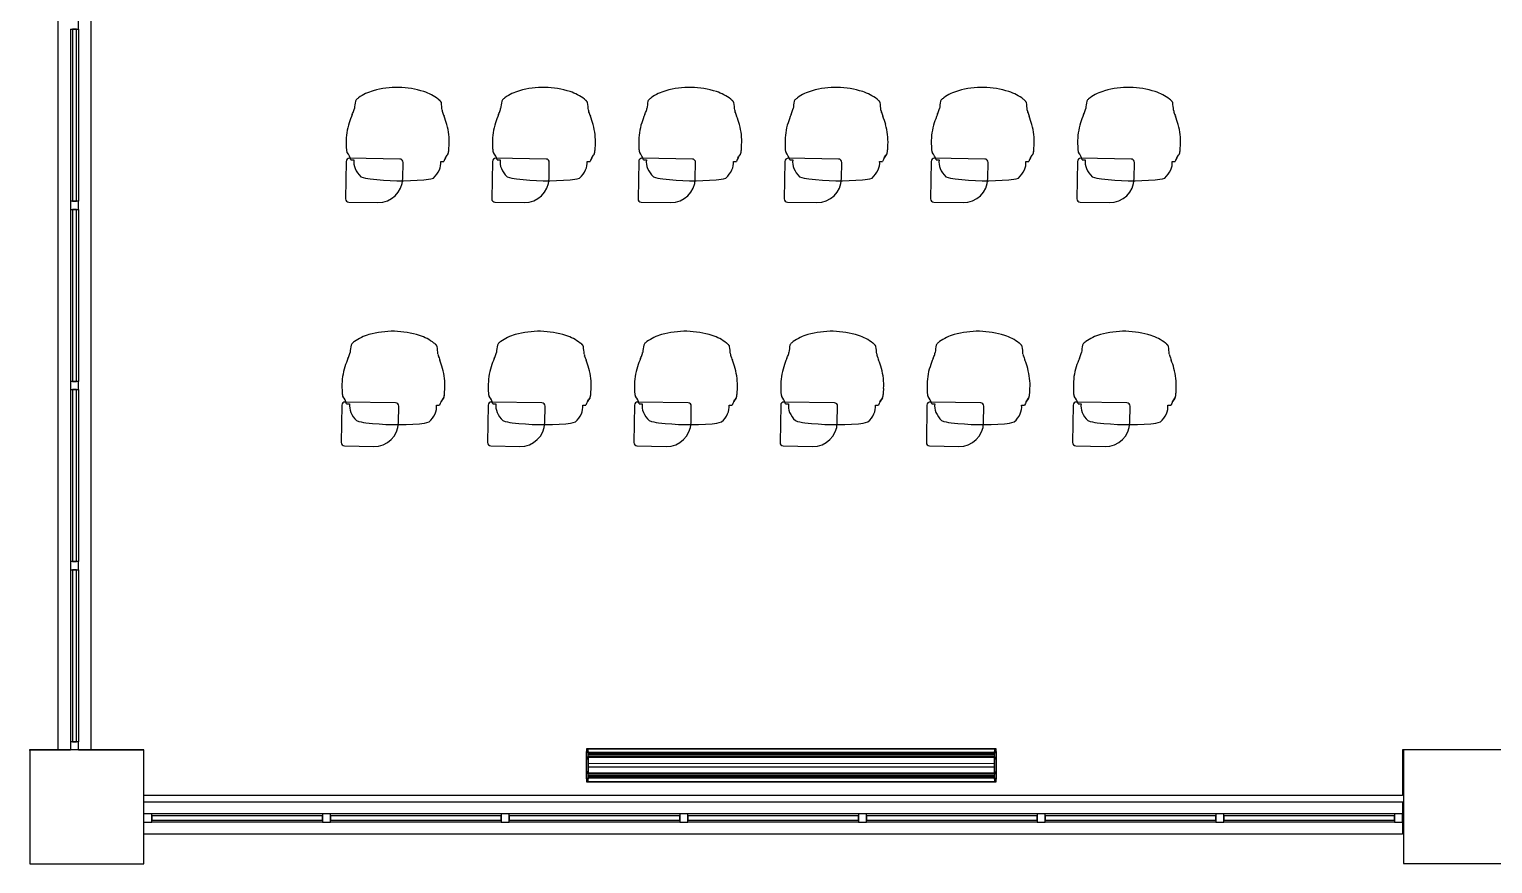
# Model space of a CAD drawing. Header units: inches. Extents: x 318758 to 339823, y 367287 to 384892.
# Drawn here: x 318758 to 327763, y 367292 to 372424 of the extents above; entities that cross this region are included whole.
import ezdxf

# ---------------------------------------------------------------- set-up
doc = ezdxf.new("R2010")
doc.units = ezdxf.units.IN
doc.header["$MEASUREMENT"] = 0
doc.layers.add('freecads.com', color=7, linetype='Continuous')

msp = doc.modelspace()

# ---------------------------------------------------------------- linework, layer by layer
at = {"layer": 'freecads.com'}
for p, q in [((318936.8, 367992.1), (318936.8, 375797.4)), ((319136.8, 375797.4), (319136.8, 367992.1)), ((319011.8, 372423.5), (319011.8, 371365.5)), ((319049.3, 372423.5), (319024.3, 372423.5)), ((319024.3, 372423.5), (319024.3, 371365.5)), ((319049.3, 371365.5), (319049.3, 372423.5)), ((319061.8, 372423.5), (319061.8, 371365.5)), ((320708.4, 371724.8), (320708.9, 371699.2)), ((321340.1, 371688.2), (321341.5, 371713.8)), ((321608.4, 371724.8), (321608.9, 371699.2)), ((322240.1, 371688.2), (322241.5, 371713.8)), ((322508.4, 371724.8), (322508.9, 371699.2)), ((323140.1, 371688.2), (323141.5, 371713.8)), ((323408.4, 371724.8), (323408.9, 371699.2)), ((324040.1, 371688.2), (324041.5, 371713.8)), ((324308.4, 371724.8), (324308.9, 371699.2)), ((324940.1, 371688.2), (324941.5, 371713.8)), ((325208.4, 371724.8), (325208.9, 371699.2)), ((325840.1, 371688.2), (325841.5, 371713.8)), ((320708, 371611.2), (320704, 371381.2)), ((321038.3, 371625.4), (320728.4, 371630.8)), ((320737.4, 371620.6), (320755.8, 371620.2)), ((321056.2, 371505.1), (321058, 371605.1)), ((321290.5, 371610.9), (321308.9, 371610.6)), ((321608, 371611.2), (321604, 371381.2)), ((321938.3, 371625.4), (321628.4, 371630.8)), ((321637.4, 371620.6), (321655.8, 371620.2)), ((321956.2, 371505.1), (321958, 371605.1)), ((322190.5, 371610.9), (322208.9, 371610.6)), ((322508, 371611.2), (322504, 371381.2)), ((322838.3, 371625.4), (322528.4, 371630.8)), ((322537.4, 371620.6), (322555.8, 371620.2)), ((322856.2, 371505.1), (322858, 371605.1)), ((323090.5, 371610.9), (323108.9, 371610.6)), ((323408, 371611.2), (323404, 371381.2)), ((323738.3, 371625.4), (323428.4, 371630.8)), ((323437.4, 371620.6), (323455.8, 371620.2)), ((323756.2, 371505.1), (323758, 371605.1)), ((323990.5, 371610.9), (324008.9, 371610.6)), ((324308, 371611.2), (324304, 371381.2)), ((324638.3, 371625.4), (324328.4, 371630.8)), ((324337.4, 371620.6), (324355.8, 371620.2)), ((324656.2, 371505.1), (324658, 371605.1)), ((324890.5, 371610.9), (324908.9, 371610.6)), ((325208, 371611.2), (325204, 371381.2)), ((325538.3, 371625.4), (325228.4, 371630.8)), ((325237.4, 371620.6), (325255.8, 371620.2)), ((325556.2, 371505.1), (325558, 371605.1)), ((325790.5, 371610.9), (325808.9, 371610.6)), ((319024.3, 371365.5), (319049.3, 371365.5)), ((320723.6, 371360.9), (320903.6, 371357.7)), ((321623.6, 371360.9), (321803.6, 371357.7)), ((322523.6, 371360.9), (322703.6, 371357.7)), ((323423.6, 371360.9), (323603.6, 371357.7)), ((324323.6, 371360.9), (324503.6, 371357.7)), ((325223.6, 371360.9), (325403.6, 371357.7)), ((319011.8, 371315.5), (319011.8, 370257.6)), ((319049.3, 371315.5), (319024.3, 371315.5)), ((319024.3, 371315.5), (319024.3, 370257.6)), ((319049.3, 370257.6), (319049.3, 371315.5)), ((319061.8, 371315.5), (319061.8, 370257.6)), ((319024.3, 370257.6), (319049.3, 370257.6)), ((319011.8, 370207.6), (319011.8, 369149.6)), ((319049.3, 370207.6), (319024.3, 370207.6)), ((319024.3, 370207.6), (319024.3, 369149.6)), ((319049.3, 369149.6), (319049.3, 370207.6)), ((319061.8, 370207.6), (319061.8, 369149.6)), ((320682.3, 370225.1), (320682.7, 370199.5)), ((321313.9, 370188.5), (321315.3, 370214)), ((321582.3, 370225.1), (321582.7, 370199.5)), ((322213.9, 370188.5), (322215.3, 370214)), ((322482.3, 370225.1), (322482.7, 370199.5)), ((323113.9, 370188.5), (323115.3, 370214)), ((323382.3, 370225.1), (323382.7, 370199.5)), ((324013.9, 370188.5), (324015.3, 370214)), ((324282.3, 370225.1), (324282.7, 370199.5)), ((324913.9, 370188.5), (324915.3, 370214)), ((325182.3, 370225.1), (325182.7, 370199.5)), ((325813.9, 370188.5), (325815.3, 370214)), ((320681.8, 370111.4), (320677.8, 369881.5)), ((321012.1, 370125.7), (320702.2, 370131.1)), ((320711.2, 370120.8), (320729.6, 370120.5)), ((321030, 370005.3), (321031.8, 370105.3)), ((321264.3, 370111.2), (321282.7, 370110.9)), ((321581.8, 370111.4), (321577.8, 369881.5)), ((321912.1, 370125.7), (321602.2, 370131.1)), ((321611.2, 370120.8), (321629.6, 370120.5)), ((321930, 370005.3), (321931.8, 370105.3)), ((322164.3, 370111.2), (322182.7, 370110.9)), ((322481.8, 370111.4), (322477.8, 369881.5)), ((322812.1, 370125.7), (322502.2, 370131.1)), ((322511.2, 370120.8), (322529.6, 370120.5)), ((322830, 370005.3), (322831.8, 370105.3)), ((323064.3, 370111.2), (323082.7, 370110.9)), ((323381.8, 370111.4), (323377.8, 369881.5)), ((323712.1, 370125.7), (323402.2, 370131.1)), ((323411.2, 370120.8), (323429.6, 370120.5)), ((323730, 370005.3), (323731.8, 370105.3)), ((323964.3, 370111.2), (323982.7, 370110.9)), ((324281.8, 370111.4), (324277.8, 369881.5)), ((324612.1, 370125.7), (324302.2, 370131.1)), ((324311.2, 370120.8), (324329.6, 370120.5)), ((324630, 370005.3), (324631.8, 370105.3)), ((324864.3, 370111.2), (324882.7, 370110.9)), ((325181.8, 370111.4), (325177.8, 369881.5)), ((325512.1, 370125.7), (325202.2, 370131.1)), ((325211.2, 370120.8), (325229.6, 370120.5)), ((325530, 370005.3), (325531.8, 370105.3)), ((325764.3, 370111.2), (325782.7, 370110.9)), ((320697.5, 369861.1), (320877.4, 369858)), ((321597.5, 369861.1), (321777.4, 369858)), ((322497.5, 369861.1), (322677.4, 369858)), ((323397.5, 369861.1), (323577.4, 369858)), ((324297.5, 369861.1), (324477.4, 369858)), ((325197.5, 369861.1), (325377.4, 369858)), ((319011.8, 369099.6), (319011.8, 368041.6)), ((319024.3, 369149.6), (319049.3, 369149.6)), ((319049.3, 369099.6), (319024.3, 369099.6)), ((319024.3, 369099.6), (319024.3, 368041.6)), ((319049.3, 368041.6), (319049.3, 369099.6)), ((319061.8, 369099.6), (319061.8, 368041.6)), ((319061.8, 368041.6), (319011.8, 368041.6)), ((319011.8, 368041.6), (319011.8, 367991.6)), ((319024.3, 368041.6), (319049.3, 368041.6)), ((319061.8, 367991.6), (319061.8, 368041.6)), ((318758.4, 367992.1), (318936.8, 367992.1)), ((319462.7, 367991.6), (318762.7, 367991.6)), ((318762.7, 367991.6), (318762.7, 367291.6)), ((318936.8, 367992.1), (319011.8, 367992.1)), ((319061.8, 367992.1), (319136.8, 367992.1)), ((319136.8, 367992.1), (319458.4, 367992.1)), ((319462.7, 367291.6), (319462.7, 367991.6)), ((324706.8, 367998.2), (322186.8, 367999)), ((322186.8, 367999), (322186.8, 367977)), ((322196.8, 367981.6), (322186.8, 367981.7)), ((322186.8, 367981.7), (322186.8, 367980.1)), ((322186.8, 367977), (322186.8, 367981.7)), ((322186.8, 367950.4), (322186.8, 367977)), ((322186.8, 367977), (322196.8, 367977)), ((322186.8, 367947), (322186.8, 367950.4)), ((322186.8, 367950.4), (322186.8, 367937.1)), ((322186.8, 367943.9), (322186.8, 367947)), ((322186.8, 367947), (322196.8, 367947)), ((322186.8, 367942.3), (322186.8, 367943.9)), ((322186.8, 367939.5), (322186.8, 367942.3)), ((322186.8, 367942.3), (322196.8, 367942.3)), ((322186.8, 367939.2), (322186.8, 367939.5)), ((322196.8, 367939.2), (322186.8, 367939.2)), ((322186.8, 367937.1), (322186.8, 367939.2)), ((322186.8, 367939.2), (322196.8, 367939.2)), ((322186.8, 367857.8), (322186.8, 367937.1)), ((322186.8, 367937.1), (322196.8, 367937.1)), ((322196.7, 367796.1), (322196.8, 367999)), ((322196.8, 367999), (324696.8, 367998.2)), ((322196.8, 367981.6), (322196.8, 367977)), ((322196.8, 367980.1), (322196.8, 367981.6)), ((322196.8, 367977), (322196.8, 367972)), ((324696.8, 367975.9), (322196.8, 367976.7)), ((322196.8, 367970.2), (322196.8, 367972)), ((324696.8, 367971.3), (322196.8, 367972)), ((322196.8, 367968.3), (322196.8, 367970.2)), ((324696.8, 367969.4), (322196.8, 367970.2)), ((322196.8, 367962.4), (322196.8, 367968.3)), ((324696.8, 367967.6), (322196.8, 367968.3)), ((322196.8, 367953.1), (322196.8, 367962.4)), ((324696.8, 367961.7), (322196.8, 367962.4)), ((322196.8, 367947.3), (322196.8, 367953.1)), ((324696.8, 367952.4), (322196.8, 367953.1)), ((322196.8, 367945.4), (322196.8, 367947.3)), ((324696.8, 367946.5), (322196.8, 367947.3)), ((322196.8, 367945.4), (322196.8, 367943.9)), ((322196.8, 367937.1), (322196.8, 367945.4)), ((324696.8, 367944.6), (322196.8, 367945.4)), ((322196.8, 367943.9), (322196.8, 367942.3)), ((322196.8, 367942.3), (322196.8, 367939.5)), ((322196.8, 367939.5), (322196.8, 367939.2)), ((322196.8, 367939.2), (322196.8, 367937.1)), ((322196.8, 367937.1), (322196.8, 367857.8)), ((324696.8, 367998.2), (324696.7, 367795.3)), ((324706.8, 367980.9), (324696.8, 367980.9)), ((324696.8, 367980.9), (324696.8, 367979.3)), ((324696.8, 367976.2), (324696.8, 367980.9)), ((324696.8, 367971.3), (324696.8, 367976.2)), ((324696.8, 367976.2), (324706.8, 367976.2)), ((324696.8, 367971.3), (324696.8, 367969.4)), ((324696.8, 367969.4), (324696.8, 367967.6)), ((324696.8, 367967.6), (324696.8, 367961.7)), ((324696.8, 367961.7), (324696.8, 367952.4)), ((324696.8, 367952.4), (324696.8, 367946.5)), ((324696.8, 367946.5), (324696.8, 367944.6)), ((324696.8, 367946.2), (324706.8, 367946.2)), ((324696.8, 367944.6), (324696.8, 367936.3)), ((324696.8, 367943.1), (324696.8, 367944.6)), ((324696.8, 367941.5), (324696.8, 367943.1)), ((324696.8, 367938.7), (324696.8, 367941.5)), ((324696.8, 367941.5), (324706.8, 367941.5)), ((324696.8, 367938.4), (324696.8, 367938.7)), ((324706.8, 367938.4), (324696.8, 367938.4)), ((324696.8, 367936.3), (324696.8, 367938.4)), ((324696.8, 367938.4), (324706.8, 367938.4)), ((324696.8, 367857), (324696.8, 367936.3)), ((324696.8, 367936.3), (324706.8, 367936.3)), ((324706.8, 367976.2), (324706.8, 367998.2)), ((324706.8, 367980.9), (324706.8, 367976.2)), ((324706.8, 367979.3), (324706.8, 367980.9)), ((324706.8, 367976.2), (324706.8, 367949.6)), ((324706.8, 367949.6), (324706.8, 367946.2)), ((324706.8, 367936.3), (324706.8, 367949.6)), ((324706.8, 367946.2), (324706.8, 367943.1)), ((324706.8, 367943.1), (324706.8, 367941.5)), ((324706.8, 367941.5), (324706.8, 367938.7)), ((324706.8, 367938.7), (324706.8, 367938.4)), ((324706.8, 367938.4), (324706.8, 367936.3)), ((324706.8, 367936.3), (324706.8, 367857)), ((327212.6, 367992.1), (327208.4, 367992.1)), ((327208.4, 367992.1), (327208.4, 367712.1)), ((327912.6, 367992.1), (327212.6, 367992.1)), ((327212.6, 367992.1), (327212.6, 367292.1)), ((322186.8, 367855.6), (322186.8, 367857.8)), ((322186.8, 367857.8), (322196.8, 367857.8)), ((322186.8, 367857.8), (322186.8, 367844.5)), ((322186.8, 367855.6), (322196.8, 367855.6)), ((322186.8, 367852.5), (322186.8, 367855.6)), ((322186.8, 367855.6), (322196.8, 367855.6)), ((322186.8, 367851), (322186.8, 367852.5)), ((322186.8, 367852.5), (322196.8, 367852.5)), ((322186.8, 367847.9), (322186.8, 367851)), ((322186.8, 367844.5), (322186.8, 367847.9)), ((322186.8, 367847.9), (322196.8, 367847.9)), ((322186.8, 367818.1), (322186.8, 367844.5)), ((322196.8, 367907.5), (322196.8, 367887.5)), ((324696.8, 367906.7), (322196.8, 367907.5)), ((322196.8, 367887.5), (324696.8, 367886.7)), ((322196.8, 367857.8), (322196.8, 367855.6)), ((322196.8, 367849.5), (322196.8, 367857.8)), ((322196.8, 367855.6), (322196.8, 367852.5)), ((322196.8, 367852.5), (322196.8, 367851)), ((322196.8, 367851), (322196.8, 367849.4)), ((322196.8, 367847.6), (322196.8, 367849.5)), ((324696.8, 367848.7), (322196.8, 367849.5)), ((322196.8, 367841.7), (322196.8, 367847.6)), ((324696.8, 367846.8), (322196.8, 367847.6)), ((322196.8, 367832.4), (322196.8, 367841.7)), ((324696.8, 367840.9), (322196.8, 367841.7)), ((322196.8, 367826.5), (322196.8, 367832.4)), ((324696.8, 367831.6), (322196.8, 367832.4)), ((322196.8, 367824.6), (322196.8, 367826.5)), ((324696.8, 367825.7), (322196.8, 367826.5)), ((322196.8, 367822.8), (322196.8, 367824.6)), ((324696.8, 367823.8), (322196.8, 367824.6)), ((322196.8, 367822.8), (322196.8, 367818.1)), ((324696.8, 367822), (322196.8, 367822.8)), ((324696.8, 367886.7), (324696.8, 367906.7)), ((324696.8, 367857), (324696.8, 367848.7)), ((324696.8, 367854.8), (324696.8, 367857)), ((324696.8, 367857), (324706.8, 367857)), ((324696.8, 367854.8), (324706.8, 367854.8)), ((324696.8, 367851.7), (324696.8, 367854.8)), ((324696.8, 367854.8), (324706.8, 367854.8)), ((324696.8, 367850.2), (324696.8, 367851.7)), ((324696.8, 367851.7), (324706.8, 367851.7)), ((324696.8, 367848.6), (324696.8, 367850.2)), ((324696.8, 367848.7), (324696.8, 367846.8)), ((324696.8, 367847.1), (324706.8, 367847.1)), ((324696.8, 367846.8), (324696.8, 367840.9)), ((324696.8, 367840.9), (324696.8, 367831.6)), ((324696.8, 367831.6), (324696.8, 367825.7)), ((324696.8, 367825.7), (324696.8, 367823.8)), ((324696.8, 367823.8), (324696.8, 367822)), ((324696.8, 367817.3), (324696.8, 367822)), ((324706.8, 367857), (324706.8, 367854.8)), ((324706.8, 367843.7), (324706.8, 367857)), ((324706.8, 367854.8), (324706.8, 367851.7)), ((324706.8, 367851.7), (324706.8, 367850.2)), ((324706.8, 367850.2), (324706.8, 367847.1)), ((324706.8, 367847.1), (324706.8, 367843.7)), ((324706.8, 367843.7), (324706.8, 367817.3)), ((322186.8, 367818.1), (322186.7, 367795.8)), ((322186.7, 367795.8), (324706.7, 367795)), ((322186.8, 367813.2), (322186.8, 367818.1)), ((322186.8, 367818.1), (322196.8, 367818.1)), ((322186.8, 367814.7), (322186.8, 367813.2)), ((322186.8, 367813.2), (322196.8, 367813.2)), ((324696.7, 367795.3), (322196.7, 367796.1)), ((322196.8, 367818.1), (322196.8, 367813.2)), ((324696.8, 367817.3), (322196.8, 367818.1)), ((322196.8, 367813.2), (322196.8, 367814.7)), ((324696.8, 367812.4), (324696.8, 367817.3)), ((324696.8, 367817.3), (324706.8, 367817.3)), ((324696.8, 367813.9), (324696.8, 367812.4)), ((324696.8, 367812.4), (324706.8, 367812.4)), ((324706.7, 367795), (324706.8, 367817.3)), ((324706.8, 367817.3), (324706.8, 367812.4)), ((324706.8, 367812.4), (324706.8, 367813.9)), ((327208.4, 367712.1), (319462.7, 367712.1)), ((319462.7, 367673), (327208.4, 367673)), ((327208.4, 367673), (327212.6, 367673)), ((327208.4, 367673), (327208.4, 367598)), ((319512.7, 367598), (319462.7, 367598)), ((319512.7, 367548), (319512.7, 367598)), ((320562.1, 367598), (319512.7, 367598)), ((320562.1, 367585.5), (319512.7, 367585.5)), ((319512.7, 367585.5), (319512.7, 367560.5)), ((319512.7, 367560.5), (320562.1, 367560.5)), ((320562.1, 367560.5), (320562.1, 367585.5)), ((321661.5, 367598), (320612.1, 367598)), ((321661.5, 367585.5), (320612.1, 367585.5)), ((320612.1, 367585.5), (320612.1, 367560.5)), ((320612.1, 367560.5), (321661.5, 367560.5)), ((321661.5, 367560.5), (321661.5, 367585.5)), ((322760.9, 367598), (321711.5, 367598)), ((322760.9, 367585.5), (321711.5, 367585.5)), ((321711.5, 367585.5), (321711.5, 367560.5)), ((321711.5, 367560.5), (322760.9, 367560.5)), ((322760.9, 367560.5), (322760.9, 367585.5)), ((323860.3, 367585.5), (322810.9, 367585.5)), ((322810.9, 367585.5), (322810.9, 367560.5)), ((322810.9, 367560.5), (323860.3, 367560.5)), ((323860.3, 367598), (322813.1, 367598)), ((323860.3, 367560.5), (323860.3, 367585.5)), ((324959.7, 367598), (323910.3, 367598)), ((324959.7, 367585.5), (323910.3, 367585.5)), ((323910.3, 367585.5), (323910.3, 367560.5)), ((323910.3, 367560.5), (324959.7, 367560.5)), ((324959.7, 367560.5), (324959.7, 367585.5)), ((326059, 367598), (325009.7, 367598)), ((326059, 367585.5), (325009.7, 367585.5)), ((325009.7, 367585.5), (325009.7, 367560.5)), ((325009.7, 367560.5), (326059, 367560.5)), ((326059, 367560.5), (326059, 367585.5)), ((327158.4, 367598), (326109, 367598)), ((327158.4, 367585.5), (326109, 367585.5)), ((326109, 367585.5), (326109, 367560.5)), ((326109, 367560.5), (327158.4, 367560.5)), ((327158.4, 367560.5), (327158.4, 367585.5)), ((319462.7, 367548), (319512.7, 367548)), ((327208.4, 367473), (319462.7, 367473)), ((320562.1, 367548), (319512.7, 367548)), ((321661.5, 367548), (320612.1, 367548)), ((322760.9, 367548), (321711.5, 367548)), ((323860.3, 367548), (322813.1, 367548)), ((324959.7, 367548), (323910.3, 367548)), ((326059, 367548), (325009.7, 367548)), ((327158.4, 367548), (326109, 367548)), ((327208.4, 367548), (327208.4, 367473)), ((318762.7, 367291.6), (319462.7, 367291.6)), ((327212.6, 367292.1), (327912.6, 367292.1))]:
    msp.add_line(p, q, dxfattribs=at)
at = {"layer": 'freecads.com', "extrusion": (0, 0, -1)}
for p, q in [((319011.8, 372423.5), (319061.8, 372423.5)), ((319061.8, 372423.5), (319061.8, 372473.5)), ((319061.8, 371365.5), (319011.8, 371365.5)), ((319011.8, 371365.5), (319011.8, 371315.5)), ((319061.8, 371315.5), (319061.8, 371365.5)), ((319011.8, 371315.5), (319061.8, 371315.5)), ((319061.8, 370257.6), (319011.8, 370257.6)), ((319011.8, 370257.6), (319011.8, 370207.6)), ((319061.8, 370207.6), (319061.8, 370257.6)), ((319011.8, 370207.6), (319061.8, 370207.6)), ((319061.8, 369149.6), (319011.8, 369149.6)), ((319011.8, 369149.6), (319011.8, 369099.6)), ((319011.8, 369099.6), (319061.8, 369099.6)), ((319061.8, 369099.6), (319061.8, 369149.6)), ((320612.1, 367598), (320562.1, 367598)), ((320562.1, 367598), (320562.1, 367548)), ((320612.1, 367548), (320612.1, 367598)), ((321711.5, 367598), (321661.5, 367598)), ((321661.5, 367598), (321661.5, 367548)), ((321711.5, 367548), (321711.5, 367598)), ((322810.9, 367598), (322760.9, 367598)), ((322760.9, 367598), (322760.9, 367548)), ((322810.9, 367548), (322810.9, 367598)), ((323910.3, 367598), (323860.3, 367598)), ((323860.3, 367598), (323860.3, 367548)), ((323910.3, 367548), (323910.3, 367598)), ((325009.7, 367598), (324959.7, 367598)), ((324959.7, 367598), (324959.7, 367548)), ((325009.7, 367548), (325009.7, 367598)), ((326109, 367598), (326059, 367598)), ((326059, 367598), (326059, 367548)), ((326109, 367548), (326109, 367598)), ((327208.4, 367598), (327158.4, 367598)), ((327158.4, 367598), (327158.4, 367548)), ((327208.4, 367548), (327208.4, 367598)), ((320562.1, 367548), (320612.1, 367548)), ((321661.5, 367548), (321711.5, 367548)), ((322760.9, 367548), (322810.9, 367548)), ((323860.3, 367548), (323910.3, 367548)), ((324959.7, 367548), (325009.7, 367548)), ((326059, 367548), (326109, 367548)), ((327158.4, 367548), (327208.4, 367548))]:
    msp.add_line(p, q, dxfattribs=at)
at = {"layer": 'freecads.com'}
for centre, radius, start, end in [((321021.5, 371524.7), 541, 72.26186, 105.73814), ((321921.5, 371524.7), 541, 72.26186, 105.73814), ((322821.5, 371524.7), 541, 72.26186, 105.73814), ((323721.5, 371524.7), 541, 72.26186, 105.73814), ((324621.5, 371524.7), 541, 72.26186, 105.73814), ((325521.5, 371524.7), 541, 72.26186, 105.73814), ((321243.6, 371891.8), 486.9, 169.37934, 174.83161), ((320798.3, 371965.8), 36.8, 127.44177, 154.71082), ((320887.8, 371861.1), 174.5, 126.0906, 129.87359), ((320950.9, 371772.8), 283, 105.59072, 125.88223), ((321100.8, 371770.2), 283, 52.11777, 72.40927), ((321167, 371856.3), 174.5, 48.12641, 51.9094), ((321260, 371957.7), 36.8, 23.28918, 50.55822), ((320812.4, 371899.3), 486.9, 3.16835, 8.62066), ((322143.6, 371891.8), 486.9, 169.37934, 174.83161), ((321698.3, 371965.8), 36.8, 127.44177, 154.71082), ((321787.8, 371861.1), 174.5, 126.0906, 129.87359), ((321850.9, 371772.8), 283, 105.59072, 125.88223), ((322000.8, 371770.2), 283, 52.11777, 72.40927), ((322067, 371856.3), 174.5, 48.12641, 51.9094), ((322160, 371957.7), 36.8, 23.28918, 50.55822), ((321712.4, 371899.3), 486.9, 3.16835, 8.62066), ((323043.6, 371891.8), 486.9, 169.37934, 174.83161), ((322598.3, 371965.8), 36.8, 127.44177, 154.71082), ((322687.8, 371861.1), 174.5, 126.0906, 129.87359), ((322750.9, 371772.8), 283, 105.59072, 125.88223), ((322900.8, 371770.2), 283, 52.11777, 72.40927), ((322967, 371856.3), 174.5, 48.12641, 51.9094), ((323060, 371957.7), 36.8, 23.28918, 50.55822), ((322612.4, 371899.3), 486.9, 3.16835, 8.62066), ((323943.6, 371891.8), 486.9, 169.37934, 174.83161), ((323498.3, 371965.8), 36.8, 127.44177, 154.71082), ((323587.8, 371861.1), 174.5, 126.0906, 129.87359), ((323650.9, 371772.8), 283, 105.59072, 125.88223), ((323800.8, 371770.2), 283, 52.11777, 72.40927), ((323867, 371856.3), 174.5, 48.12641, 51.9094), ((323960, 371957.7), 36.8, 23.28918, 50.55822), ((323512.4, 371899.3), 486.9, 3.16835, 8.62066), ((324843.6, 371891.8), 486.9, 169.37934, 174.83161), ((324398.3, 371965.8), 36.8, 127.44177, 154.71082), ((324487.8, 371861.1), 174.5, 126.0906, 129.87359), ((324550.9, 371772.8), 283, 105.59072, 125.88223), ((324700.8, 371770.2), 283, 52.11777, 72.40927), ((324767, 371856.3), 174.5, 48.12641, 51.9094), ((324860, 371957.7), 36.8, 23.28918, 50.55822), ((324412.4, 371899.3), 486.9, 3.16835, 8.62066), ((325743.6, 371891.8), 486.9, 169.37934, 174.83161), ((325298.3, 371965.8), 36.8, 127.44177, 154.71082), ((325387.8, 371861.1), 174.5, 126.0906, 129.87359), ((325450.9, 371772.8), 283, 105.59072, 125.88223), ((325600.8, 371770.2), 283, 52.11777, 72.40927), ((325667, 371856.3), 174.5, 48.12641, 51.9094), ((325760, 371957.7), 36.8, 23.28918, 50.55822), ((325312.4, 371899.3), 486.9, 3.16835, 8.62066), ((321284.8, 371668), 586.5, 156.85548, 162.10618), ((320413.2, 372040.7), 361.4, 336.82802, 339.06362), ((320645.3, 371959.5), 115.8, 335.59117, 348.12902), ((321412.7, 371946.1), 115.8, 189.86873, 202.40959), ((321647.5, 372019.2), 361.4, 198.93632, 201.17198), ((320763.5, 371677.1), 586.5, 15.89423, 21.14505), ((322184.8, 371668), 586.5, 156.85548, 162.10618), ((321313.2, 372040.7), 361.4, 336.82802, 339.06362), ((321545.3, 371959.5), 115.8, 335.59117, 348.12902), ((322312.7, 371946.1), 115.8, 189.86873, 202.40959), ((322547.5, 372019.2), 361.4, 198.93632, 201.17198), ((321663.5, 371677.1), 586.5, 15.89423, 21.14505), ((323084.8, 371668), 586.5, 156.85548, 162.10618), ((322213.2, 372040.7), 361.4, 336.82802, 339.06362), ((322445.3, 371959.5), 115.8, 335.59117, 348.12902), ((323212.7, 371946.1), 115.8, 189.86873, 202.40959), ((323447.5, 372019.2), 361.4, 198.93632, 201.17198), ((322563.5, 371677.1), 586.5, 15.89423, 21.14505), ((323984.8, 371668), 586.5, 156.85548, 162.10618), ((323113.2, 372040.7), 361.4, 336.82802, 339.06362), ((323345.3, 371959.5), 115.8, 335.59117, 348.12902), ((324112.7, 371946.1), 115.8, 189.86873, 202.40959), ((324347.5, 372019.2), 361.4, 198.93632, 201.17198), ((323463.5, 371677.1), 586.5, 15.89423, 21.14505), ((324884.8, 371668), 586.5, 156.85548, 162.10618), ((324013.2, 372040.7), 361.4, 336.82802, 339.06362), ((324245.3, 371959.5), 115.8, 335.59117, 348.12902), ((325012.7, 371946.1), 115.8, 189.86873, 202.40959), ((325247.5, 372019.2), 361.4, 198.93632, 201.17198), ((324363.5, 371677.1), 586.5, 15.89423, 21.14505), ((325784.8, 371668), 586.5, 156.85548, 162.10618), ((324913.2, 372040.7), 361.4, 336.82802, 339.06362), ((325145.3, 371959.5), 115.8, 335.59117, 348.12902), ((325912.7, 371946.1), 115.8, 189.86873, 202.40959), ((326147.5, 372019.2), 361.4, 198.93632, 201.17198), ((325263.5, 371677.1), 586.5, 15.89423, 21.14505), ((321086.1, 371732.1), 377.7, 162.10251, 181.10841), ((320964.3, 371734.2), 377.7, 356.89159, 15.89749), ((321986.1, 371732.1), 377.7, 162.10251, 181.10841), ((321864.3, 371734.2), 377.7, 356.89159, 15.89749), ((322886.1, 371732.1), 377.7, 162.10251, 181.10841), ((322764.3, 371734.2), 377.7, 356.89159, 15.89749), ((323786.1, 371732.1), 377.7, 162.10251, 181.10841), ((323664.3, 371734.2), 377.7, 356.89159, 15.89749), ((324686.1, 371732.1), 377.7, 162.10251, 181.10841), ((324564.3, 371734.2), 377.7, 356.89159, 15.89749), ((325586.1, 371732.1), 377.7, 162.10251, 181.10841), ((325464.3, 371734.2), 377.7, 356.89159, 15.89749), ((320728, 371610.8), 20, 89, 179), ((320605.7, 371580.9), 137.6, 16.76954, 37.72809), ((320859.4, 371607.3), 104.4, 172.90324, 202.59253), ((321038, 371605.4), 20, 359, 89), ((321186.5, 371601.6), 104.4, 335.40747, 5.09675), ((321439.2, 371566.3), 137.6, 140.2719, 161.23045), ((321628, 371610.8), 20, 89, 179), ((321505.7, 371580.9), 137.6, 16.76954, 37.72809), ((321759.4, 371607.3), 104.4, 172.90324, 202.59253), ((321938, 371605.4), 20, 359, 89), ((322086.5, 371601.6), 104.4, 335.40747, 5.09675), ((322339.2, 371566.3), 137.6, 140.2719, 161.23045), ((322528, 371610.8), 20, 89, 179), ((322405.7, 371580.9), 137.6, 16.76954, 37.72809), ((322659.4, 371607.3), 104.4, 172.90324, 202.59253), ((322838, 371605.4), 20, 359, 89), ((322986.5, 371601.6), 104.4, 335.40747, 5.09675), ((323239.2, 371566.3), 137.6, 140.2719, 161.23045), ((323428, 371610.8), 20, 89, 179), ((323305.7, 371580.9), 137.6, 16.76954, 37.72809), ((323559.4, 371607.3), 104.4, 172.90324, 202.59253), ((323738, 371605.4), 20, 359, 89), ((323886.5, 371601.6), 104.4, 335.40747, 5.09675), ((324139.2, 371566.3), 137.6, 140.2719, 161.23045), ((324328, 371610.8), 20, 89, 179), ((324205.7, 371580.9), 137.6, 16.76954, 37.72809), ((324459.4, 371607.3), 104.4, 172.90324, 202.59253), ((324638, 371605.4), 20, 359, 89), ((324786.5, 371601.6), 104.4, 335.40747, 5.09675), ((325039.2, 371566.3), 137.6, 140.2719, 161.23045), ((325228, 371610.8), 20, 89, 179), ((325105.7, 371580.9), 137.6, 16.76954, 37.72809), ((325359.4, 371607.3), 104.4, 172.90324, 202.59253), ((325538, 371605.4), 20, 359, 89), ((325686.5, 371601.6), 104.4, 335.40747, 5.09675), ((325939.2, 371566.3), 137.6, 140.2719, 161.23045), ((320898.2, 371623.5), 146.4, 202.59253, 226.90339), ((320882.9, 371746.9), 245.4, 249.80565, 263.65499), ((321148.3, 371619.1), 146.4, 311.0966, 335.40747), ((321798.2, 371623.5), 146.4, 202.59253, 226.90339), ((321782.9, 371746.9), 245.4, 249.80565, 263.65499), ((322048.3, 371619.1), 146.4, 311.0966, 335.40747), ((322698.2, 371623.5), 146.4, 202.59253, 226.90339), ((322682.9, 371746.9), 245.4, 249.80565, 263.65499), ((322948.3, 371619.1), 146.4, 311.0966, 335.40747), ((323598.2, 371623.5), 146.4, 202.59253, 226.90339), ((323582.9, 371746.9), 245.4, 249.80565, 263.65499), ((323848.3, 371619.1), 146.4, 311.0966, 335.40747), ((324498.2, 371623.5), 146.4, 202.59253, 226.90339), ((324482.9, 371746.9), 245.4, 249.80565, 263.65499), ((324748.3, 371619.1), 146.4, 311.0966, 335.40747), ((325398.2, 371623.5), 146.4, 202.59253, 226.90339), ((325382.9, 371746.9), 245.4, 249.80565, 263.65499), ((325648.3, 371619.1), 146.4, 311.0966, 335.40747), ((321051.5, 373263.4), 1771.3, 263.65499, 274.34501), ((320906.2, 371507.7), 150, 269, 359), ((321166.4, 371751), 254.5, 274.34501, 287.87477), ((321951.5, 373263.4), 1771.3, 263.65499, 274.34501), ((321806.2, 371507.7), 150, 269, 359), ((322066.4, 371751), 254.5, 274.34501, 287.87477), ((322851.5, 373263.4), 1771.3, 263.65499, 274.34501), ((322706.2, 371507.7), 150, 269, 359), ((322966.4, 371751), 254.5, 274.34501, 287.87477), ((323751.5, 373263.4), 1771.3, 263.65499, 274.34501), ((323606.2, 371507.7), 150, 269, 359), ((323866.4, 371751), 254.5, 274.34501, 287.87477), ((324651.5, 373263.4), 1771.3, 263.65499, 274.34501), ((324506.2, 371507.7), 150, 269, 359), ((324766.4, 371751), 254.5, 274.34501, 287.87477), ((325551.5, 373263.4), 1771.3, 263.65499, 274.34501), ((325406.2, 371507.7), 150, 269, 359), ((325666.4, 371751), 254.5, 274.34501, 287.87477), ((320724, 371380.9), 20, 179, 269), ((321624, 371380.9), 20, 179, 269), ((322524, 371380.9), 20, 179, 269), ((323424, 371380.9), 20, 179, 269), ((324324, 371380.9), 20, 179, 269), ((325224, 371380.9), 20, 179, 269), ((320924.7, 370273.1), 283, 105.59072, 125.88223), ((320995.4, 370025), 541, 72.26186, 105.73814), ((321074.7, 370270.4), 283, 52.11777, 72.40927), ((321824.7, 370273.1), 283, 105.59072, 125.88223), ((321895.4, 370025), 541, 72.26186, 105.73814), ((321974.7, 370270.4), 283, 52.11777, 72.40927), ((322724.7, 370273.1), 283, 105.59072, 125.88223), ((322795.4, 370025), 541, 72.26186, 105.73814), ((322874.7, 370270.4), 283, 52.11777, 72.40927), ((323624.7, 370273.1), 283, 105.59072, 125.88223), ((323695.4, 370025), 541, 72.26186, 105.73814), ((323774.7, 370270.4), 283, 52.11777, 72.40927), ((324524.7, 370273.1), 283, 105.59072, 125.88223), ((324595.4, 370025), 541, 72.26186, 105.73814), ((324674.7, 370270.4), 283, 52.11777, 72.40927), ((325424.7, 370273.1), 283, 105.59072, 125.88223), ((325495.4, 370025), 541, 72.26186, 105.73814), ((325574.7, 370270.4), 283, 52.11777, 72.40927), ((320619.1, 370459.7), 115.8, 335.59117, 348.12902), ((321217.4, 370392), 486.9, 169.37934, 174.83161), ((320772.1, 370466), 36.8, 127.44177, 154.71082), ((320861.6, 370361.4), 174.5, 126.0906, 129.87359), ((321140.8, 370356.5), 174.5, 48.12641, 51.9094), ((321233.9, 370458), 36.8, 23.28918, 50.55822), ((320786.3, 370399.6), 486.9, 3.16835, 8.62066), ((321519.1, 370459.7), 115.8, 335.59117, 348.12902), ((322117.4, 370392), 486.9, 169.37934, 174.83161), ((321672.1, 370466), 36.8, 127.44177, 154.71082), ((321761.6, 370361.4), 174.5, 126.0906, 129.87359), ((322040.8, 370356.5), 174.5, 48.12641, 51.9094), ((322133.9, 370458), 36.8, 23.28918, 50.55822), ((321686.3, 370399.6), 486.9, 3.16835, 8.62066), ((322419.1, 370459.7), 115.8, 335.59117, 348.12902), ((323017.4, 370392), 486.9, 169.37934, 174.83161), ((322572.1, 370466), 36.8, 127.44177, 154.71082), ((322661.6, 370361.4), 174.5, 126.0906, 129.87359), ((322940.8, 370356.5), 174.5, 48.12641, 51.9094), ((323033.9, 370458), 36.8, 23.28918, 50.55822), ((322586.3, 370399.6), 486.9, 3.16835, 8.62066), ((323319.1, 370459.7), 115.8, 335.59117, 348.12902), ((323917.4, 370392), 486.9, 169.37934, 174.83161), ((323472.1, 370466), 36.8, 127.44177, 154.71082), ((323561.6, 370361.4), 174.5, 126.0906, 129.87359), ((323840.8, 370356.5), 174.5, 48.12641, 51.9094), ((323933.9, 370458), 36.8, 23.28918, 50.55822), ((323486.3, 370399.6), 486.9, 3.16835, 8.62066), ((324219.1, 370459.7), 115.8, 335.59117, 348.12902), ((324817.4, 370392), 486.9, 169.37934, 174.83161), ((324372.1, 370466), 36.8, 127.44177, 154.71082), ((324461.6, 370361.4), 174.5, 126.0906, 129.87359), ((324740.8, 370356.5), 174.5, 48.12641, 51.9094), ((324833.9, 370458), 36.8, 23.28918, 50.55822), ((324386.3, 370399.6), 486.9, 3.16835, 8.62066), ((325119.1, 370459.7), 115.8, 335.59117, 348.12902), ((325717.4, 370392), 486.9, 169.37934, 174.83161), ((325272.1, 370466), 36.8, 127.44177, 154.71082), ((325361.6, 370361.4), 174.5, 126.0906, 129.87359), ((325640.8, 370356.5), 174.5, 48.12641, 51.9094), ((325733.9, 370458), 36.8, 23.28918, 50.55822), ((325286.3, 370399.6), 486.9, 3.16835, 8.62066), ((321059.9, 370232.4), 377.7, 162.10251, 181.10841), ((321258.6, 370168.3), 586.5, 156.85548, 162.10618), ((320387, 370541), 361.4, 336.82802, 339.06362), ((321386.6, 370446.3), 115.8, 189.86873, 202.40959), ((321621.4, 370519.5), 361.4, 198.93632, 201.17198), ((320737.3, 370177.4), 586.5, 15.89423, 21.14505), ((321959.9, 370232.4), 377.7, 162.10251, 181.10841), ((322158.6, 370168.3), 586.5, 156.85548, 162.10618), ((321287, 370541), 361.4, 336.82802, 339.06362), ((322286.6, 370446.3), 115.8, 189.86873, 202.40959), ((322521.4, 370519.5), 361.4, 198.93632, 201.17198), ((321637.3, 370177.4), 586.5, 15.89423, 21.14505), ((322859.9, 370232.4), 377.7, 162.10251, 181.10841), ((323058.6, 370168.3), 586.5, 156.85548, 162.10618), ((322187, 370541), 361.4, 336.82802, 339.06362), ((323186.6, 370446.3), 115.8, 189.86873, 202.40959), ((323421.4, 370519.5), 361.4, 198.93632, 201.17198), ((322537.3, 370177.4), 586.5, 15.89423, 21.14505), ((323759.9, 370232.4), 377.7, 162.10251, 181.10841), ((323958.6, 370168.3), 586.5, 156.85548, 162.10618), ((323087, 370541), 361.4, 336.82802, 339.06362), ((324086.6, 370446.3), 115.8, 189.86873, 202.40959), ((324321.4, 370519.5), 361.4, 198.93632, 201.17198), ((323437.3, 370177.4), 586.5, 15.89423, 21.14505), ((324659.9, 370232.4), 377.7, 162.10251, 181.10841), ((324858.6, 370168.3), 586.5, 156.85548, 162.10618), ((323987, 370541), 361.4, 336.82802, 339.06362), ((324986.6, 370446.3), 115.8, 189.86873, 202.40959), ((325221.4, 370519.5), 361.4, 198.93632, 201.17198), ((324337.3, 370177.4), 586.5, 15.89423, 21.14505), ((325559.9, 370232.4), 377.7, 162.10251, 181.10841), ((325758.6, 370168.3), 586.5, 156.85548, 162.10618), ((324887, 370541), 361.4, 336.82802, 339.06362), ((325886.6, 370446.3), 115.8, 189.86873, 202.40959), ((326121.4, 370519.5), 361.4, 198.93632, 201.17198), ((325237.3, 370177.4), 586.5, 15.89423, 21.14505), ((320938.1, 370234.5), 377.7, 356.89159, 15.89749), ((321838.1, 370234.5), 377.7, 356.89159, 15.89749), ((322738.1, 370234.5), 377.7, 356.89159, 15.89749), ((323638.1, 370234.5), 377.7, 356.89159, 15.89749), ((324538.1, 370234.5), 377.7, 356.89159, 15.89749), ((325438.1, 370234.5), 377.7, 356.89159, 15.89749), ((320579.5, 370081.1), 137.6, 16.76954, 37.72809), ((321479.5, 370081.1), 137.6, 16.76954, 37.72809), ((322379.5, 370081.1), 137.6, 16.76954, 37.72809), ((323279.5, 370081.1), 137.6, 16.76954, 37.72809), ((324179.5, 370081.1), 137.6, 16.76954, 37.72809), ((325079.5, 370081.1), 137.6, 16.76954, 37.72809), ((320701.8, 370111.1), 20, 89, 179), ((320833.2, 370107.6), 104.4, 172.90324, 202.59253), ((321011.8, 370105.7), 20, 359, 89), ((321160.3, 370101.9), 104.4, 335.40747, 5.09675), ((321413, 370066.6), 137.6, 140.2719, 161.23045), ((321601.8, 370111.1), 20, 89, 179), ((321733.2, 370107.6), 104.4, 172.90324, 202.59253), ((321911.8, 370105.7), 20, 359, 89), ((322060.3, 370101.9), 104.4, 335.40747, 5.09675), ((322313, 370066.6), 137.6, 140.2719, 161.23045), ((322501.8, 370111.1), 20, 89, 179), ((322633.2, 370107.6), 104.4, 172.90324, 202.59253), ((322811.8, 370105.7), 20, 359, 89), ((322960.3, 370101.9), 104.4, 335.40747, 5.09675), ((323213, 370066.6), 137.6, 140.2719, 161.23045), ((323401.8, 370111.1), 20, 89, 179), ((323533.2, 370107.6), 104.4, 172.90324, 202.59253), ((323711.8, 370105.7), 20, 359, 89), ((323860.3, 370101.9), 104.4, 335.40747, 5.09675), ((324113, 370066.6), 137.6, 140.2719, 161.23045), ((324301.8, 370111.1), 20, 89, 179), ((324433.2, 370107.6), 104.4, 172.90324, 202.59253), ((324611.8, 370105.7), 20, 359, 89), ((324760.3, 370101.9), 104.4, 335.40747, 5.09675), ((325013, 370066.6), 137.6, 140.2719, 161.23045), ((325201.8, 370111.1), 20, 89, 179), ((325333.2, 370107.6), 104.4, 172.90324, 202.59253), ((325511.8, 370105.7), 20, 359, 89), ((325660.3, 370101.9), 104.4, 335.40747, 5.09675), ((325913, 370066.6), 137.6, 140.2719, 161.23045), ((320872, 370123.7), 146.4, 202.59253, 226.90339), ((320856.7, 370247.2), 245.4, 249.80565, 263.65499), ((321025.3, 371763.7), 1771.3, 263.65499, 274.34501), ((320880.1, 370008), 150, 269, 359), ((321140.2, 370251.2), 254.5, 274.34501, 287.87477), ((321122.1, 370119.4), 146.4, 311.0966, 335.40747), ((321772, 370123.7), 146.4, 202.59253, 226.90339), ((321756.7, 370247.2), 245.4, 249.80565, 263.65499), ((321925.3, 371763.7), 1771.3, 263.65499, 274.34501), ((321780.1, 370008), 150, 269, 359), ((322040.2, 370251.2), 254.5, 274.34501, 287.87477), ((322022.1, 370119.4), 146.4, 311.0966, 335.40747), ((322672, 370123.7), 146.4, 202.59253, 226.90339), ((322656.7, 370247.2), 245.4, 249.80565, 263.65499), ((322825.3, 371763.7), 1771.3, 263.65499, 274.34501), ((322680.1, 370008), 150, 269, 359), ((322940.2, 370251.2), 254.5, 274.34501, 287.87477), ((322922.1, 370119.4), 146.4, 311.0966, 335.40747), ((323572, 370123.7), 146.4, 202.59253, 226.90339), ((323556.7, 370247.2), 245.4, 249.80565, 263.65499), ((323725.3, 371763.7), 1771.3, 263.65499, 274.34501), ((323580.1, 370008), 150, 269, 359), ((323840.2, 370251.2), 254.5, 274.34501, 287.87477), ((323822.1, 370119.4), 146.4, 311.0966, 335.40747), ((324472, 370123.7), 146.4, 202.59253, 226.90339), ((324456.7, 370247.2), 245.4, 249.80565, 263.65499), ((324625.3, 371763.7), 1771.3, 263.65499, 274.34501), ((324480.1, 370008), 150, 269, 359), ((324740.2, 370251.2), 254.5, 274.34501, 287.87477), ((324722.1, 370119.4), 146.4, 311.0966, 335.40747), ((325372, 370123.7), 146.4, 202.59253, 226.90339), ((325356.7, 370247.2), 245.4, 249.80565, 263.65499), ((325525.3, 371763.7), 1771.3, 263.65499, 274.34501), ((325380.1, 370008), 150, 269, 359), ((325640.2, 370251.2), 254.5, 274.34501, 287.87477), ((325622.1, 370119.4), 146.4, 311.0966, 335.40747), ((320697.8, 369881.1), 20, 179, 269), ((321597.8, 369881.1), 20, 179, 269), ((322497.8, 369881.1), 20, 179, 269), ((323397.8, 369881.1), 20, 179, 269), ((324297.8, 369881.1), 20, 179, 269), ((325197.8, 369881.1), 20, 179, 269)]:
    msp.add_arc(centre, radius, start, end, dxfattribs=at)
for points in [[(321293.4, 371973.6), (321293.1, 371974.2), (321292.4, 371975.7), (321290.8, 371978), (321289, 371980.5), (321286.8, 371982.9), (321284.5, 371985.2), (321282.8, 371986.8), (321281.9, 371987.5)], [(322193.4, 371973.6), (322193.1, 371974.2), (322192.4, 371975.7), (322190.8, 371978), (322189, 371980.5), (322186.8, 371982.9), (322184.5, 371985.2), (322182.8, 371986.8), (322181.9, 371987.5)], [(323093.4, 371973.6), (323093.1, 371974.2), (323092.4, 371975.7), (323090.8, 371978), (323089, 371980.5), (323086.8, 371982.9), (323084.5, 371985.2), (323082.8, 371986.8), (323081.9, 371987.5)], [(323993.4, 371973.6), (323993.1, 371974.2), (323992.4, 371975.7), (323990.8, 371978), (323989, 371980.5), (323986.8, 371982.9), (323984.5, 371985.2), (323982.8, 371986.8), (323981.9, 371987.5)], [(324893.4, 371973.6), (324893.1, 371974.2), (324892.4, 371975.7), (324890.8, 371978), (324889, 371980.5), (324886.8, 371982.9), (324884.5, 371985.2), (324882.8, 371986.8), (324881.9, 371987.5)], [(325793.4, 371973.6), (325793.1, 371974.2), (325792.4, 371975.7), (325790.8, 371978), (325789, 371980.5), (325786.8, 371982.9), (325784.5, 371985.2), (325782.8, 371986.8), (325781.9, 371987.5)], [(321302.1, 371912), (321301.8, 371912.9), (321301.5, 371913.8), (321301.3, 371914.7)], [(322202.1, 371912), (322201.8, 371912.9), (322201.5, 371913.8), (322201.3, 371914.7)], [(323102.1, 371912), (323101.8, 371912.9), (323101.5, 371913.8), (323101.3, 371914.7)], [(324002.1, 371912), (324001.8, 371912.9), (324001.5, 371913.8), (324001.3, 371914.7)], [(324902.1, 371912), (324901.8, 371912.9), (324901.5, 371913.8), (324901.3, 371914.7)], [(325802.1, 371912), (325801.8, 371912.9), (325801.5, 371913.8), (325801.3, 371914.7)], [(321318.8, 371633), (321322.8, 371640.1), (321327.7, 371647.2), (321333.3, 371654.3)], [(321333.3, 371654.3), (321333.8, 371654.8), (321334.6, 371656.3), (321335.9, 371659.5), (321337, 371663.7), (321338.1, 371668.8), (321338.6, 371672.6), (321338.9, 371674.6)], [(322218.8, 371633), (322222.8, 371640.1), (322227.7, 371647.2), (322233.3, 371654.3)], [(322233.3, 371654.3), (322233.8, 371654.8), (322234.6, 371656.3), (322235.9, 371659.5), (322237, 371663.7), (322238.1, 371668.8), (322238.6, 371672.6), (322238.9, 371674.6)], [(323118.8, 371633), (323122.8, 371640.1), (323127.7, 371647.2), (323133.3, 371654.3)], [(323133.3, 371654.3), (323133.8, 371654.8), (323134.6, 371656.3), (323135.9, 371659.5), (323137, 371663.7), (323138.1, 371668.8), (323138.6, 371672.6), (323138.9, 371674.6)], [(324018.8, 371633), (324022.8, 371640.1), (324027.7, 371647.2), (324033.3, 371654.3)], [(324033.3, 371654.3), (324033.8, 371654.8), (324034.6, 371656.3), (324035.9, 371659.5), (324037, 371663.7), (324038.1, 371668.8), (324038.6, 371672.6), (324038.9, 371674.6)], [(324918.8, 371633), (324922.8, 371640.1), (324927.7, 371647.2), (324933.3, 371654.3)], [(324933.3, 371654.3), (324933.8, 371654.8), (324934.6, 371656.3), (324935.9, 371659.5), (324937, 371663.7), (324938.1, 371668.8), (324938.6, 371672.6), (324938.9, 371674.6)], [(325818.8, 371633), (325822.8, 371640.1), (325827.7, 371647.2), (325833.3, 371654.3)], [(325833.3, 371654.3), (325833.8, 371654.8), (325834.6, 371656.3), (325835.9, 371659.5), (325837, 371663.7), (325838.1, 371668.8), (325838.6, 371672.6), (325838.9, 371674.6)], [(321267.2, 370473.8), (321266.9, 370474.5), (321266.3, 370475.9), (321264.7, 370478.3), (321262.8, 370480.7), (321260.6, 370483.1), (321258.3, 370485.5), (321256.6, 370487), (321255.8, 370487.8)], [(322167.2, 370473.8), (322166.9, 370474.5), (322166.3, 370475.9), (322164.7, 370478.3), (322162.8, 370480.7), (322160.6, 370483.1), (322158.3, 370485.5), (322156.6, 370487), (322155.8, 370487.8)], [(323067.2, 370473.8), (323066.9, 370474.5), (323066.3, 370475.9), (323064.7, 370478.3), (323062.8, 370480.7), (323060.6, 370483.1), (323058.3, 370485.5), (323056.6, 370487), (323055.8, 370487.8)], [(323967.2, 370473.8), (323966.9, 370474.5), (323966.3, 370475.9), (323964.7, 370478.3), (323962.8, 370480.7), (323960.6, 370483.1), (323958.3, 370485.5), (323956.6, 370487), (323955.8, 370487.8)], [(324867.2, 370473.8), (324866.9, 370474.5), (324866.3, 370475.9), (324864.7, 370478.3), (324862.8, 370480.7), (324860.6, 370483.1), (324858.3, 370485.5), (324856.6, 370487), (324855.8, 370487.8)], [(325767.2, 370473.8), (325766.9, 370474.5), (325766.3, 370475.9), (325764.7, 370478.3), (325762.8, 370480.7), (325760.6, 370483.1), (325758.3, 370485.5), (325756.6, 370487), (325755.8, 370487.8)], [(321275.9, 370412.3), (321275.6, 370413.2), (321275.3, 370414.1), (321275.1, 370415)], [(322175.9, 370412.3), (322175.6, 370413.2), (322175.3, 370414.1), (322175.1, 370415)], [(323075.9, 370412.3), (323075.6, 370413.2), (323075.3, 370414.1), (323075.1, 370415)], [(323975.9, 370412.3), (323975.6, 370413.2), (323975.3, 370414.1), (323975.1, 370415)], [(324875.9, 370412.3), (324875.6, 370413.2), (324875.3, 370414.1), (324875.1, 370415)], [(325775.9, 370412.3), (325775.6, 370413.2), (325775.3, 370414.1), (325775.1, 370415)], [(321307.2, 370154.5), (321307.6, 370155.1), (321308.5, 370156.5), (321309.7, 370159.8), (321310.9, 370164), (321311.9, 370169), (321312.5, 370172.9), (321312.7, 370174.9)], [(322207.2, 370154.5), (322207.6, 370155.1), (322208.5, 370156.5), (322209.7, 370159.8), (322210.9, 370164), (322211.9, 370169), (322212.5, 370172.9), (322212.7, 370174.9)], [(323107.2, 370154.5), (323107.6, 370155.1), (323108.5, 370156.5), (323109.7, 370159.8), (323110.9, 370164), (323111.9, 370169), (323112.5, 370172.9), (323112.7, 370174.9)], [(324007.2, 370154.5), (324007.6, 370155.1), (324008.5, 370156.5), (324009.7, 370159.8), (324010.9, 370164), (324011.9, 370169), (324012.5, 370172.9), (324012.7, 370174.9)], [(324907.2, 370154.5), (324907.6, 370155.1), (324908.5, 370156.5), (324909.7, 370159.8), (324910.9, 370164), (324911.9, 370169), (324912.5, 370172.9), (324912.7, 370174.9)], [(325807.2, 370154.5), (325807.6, 370155.1), (325808.5, 370156.5), (325809.7, 370159.8), (325810.9, 370164), (325811.9, 370169), (325812.5, 370172.9), (325812.7, 370174.9)], [(321292.6, 370133.3), (321296.7, 370140.4), (321301.5, 370147.5), (321307.2, 370154.5)], [(322192.6, 370133.3), (322196.7, 370140.4), (322201.5, 370147.5), (322207.2, 370154.5)], [(323092.6, 370133.3), (323096.7, 370140.4), (323101.5, 370147.5), (323107.2, 370154.5)], [(323992.6, 370133.3), (323996.7, 370140.4), (324001.5, 370147.5), (324007.2, 370154.5)], [(324892.6, 370133.3), (324896.7, 370140.4), (324901.5, 370147.5), (324907.2, 370154.5)], [(325792.6, 370133.3), (325796.7, 370140.4), (325801.5, 370147.5), (325807.2, 370154.5)]]:
    msp.add_open_spline(points, degree=3, dxfattribs=at)
for points, knots in [([(320708.9, 371699.2), (320708.9, 371696.9), (320709.1, 371692.4), (320709.7, 371683.8), (320710.7, 371676.3), (320712.1, 371670.5), (320713.2, 371667.1), (320714, 371665.6), (320714.5, 371665.1)], [0, 0, 0, 0, 0.142857, 0.285714, 0.571429, 0.714286, 0.857143, 1, 1, 1, 1]), ([(321608.9, 371699.2), (321608.9, 371696.9), (321609.1, 371692.4), (321609.7, 371683.8), (321610.7, 371676.3), (321612.1, 371670.5), (321613.2, 371667.1), (321614, 371665.6), (321614.5, 371665.1)], [0, 0, 0, 0, 0.142857, 0.285714, 0.571429, 0.714286, 0.857143, 1, 1, 1, 1]), ([(322508.9, 371699.2), (322508.9, 371696.9), (322509.1, 371692.4), (322509.7, 371683.8), (322510.7, 371676.3), (322512.1, 371670.5), (322513.2, 371667.1), (322514, 371665.6), (322514.5, 371665.1)], [0, 0, 0, 0, 0.142857, 0.285714, 0.571429, 0.714286, 0.857143, 1, 1, 1, 1]), ([(323408.9, 371699.2), (323408.9, 371696.9), (323409.1, 371692.4), (323409.7, 371683.8), (323410.7, 371676.3), (323412.1, 371670.5), (323413.2, 371667.1), (323414, 371665.6), (323414.5, 371665.1)], [0, 0, 0, 0, 0.142857, 0.285714, 0.571429, 0.714286, 0.857143, 1, 1, 1, 1]), ([(324308.9, 371699.2), (324308.9, 371696.9), (324309.1, 371692.4), (324309.7, 371683.8), (324310.7, 371676.3), (324312.1, 371670.5), (324313.2, 371667.1), (324314, 371665.6), (324314.5, 371665.1)], [0, 0, 0, 0, 0.142857, 0.285714, 0.571429, 0.714286, 0.857143, 1, 1, 1, 1]), ([(325208.9, 371699.2), (325208.9, 371696.9), (325209.1, 371692.4), (325209.7, 371683.8), (325210.7, 371676.3), (325212.1, 371670.5), (325213.2, 371667.1), (325214, 371665.6), (325214.5, 371665.1)], [0, 0, 0, 0, 0.142857, 0.285714, 0.571429, 0.714286, 0.857143, 1, 1, 1, 1]), ([(321333.3, 371654.3), (321333.8, 371654.8), (321334.7, 371656.3), (321335.9, 371659.6), (321337.1, 371663.9), (321338.5, 371670.8), (321339.5, 371679.2), (321340, 371685.9), (321340.1, 371688.2)], [0, 0, 0, 0, 0.142857, 0.285714, 0.428571, 0.571429, 0.857143, 1, 1, 1, 1]), ([(322233.3, 371654.3), (322233.8, 371654.8), (322234.7, 371656.3), (322235.9, 371659.6), (322237.1, 371663.9), (322238.5, 371670.8), (322239.5, 371679.2), (322240, 371685.9), (322240.1, 371688.2)], [0, 0, 0, 0, 0.142857, 0.285714, 0.428571, 0.571429, 0.857143, 1, 1, 1, 1]), ([(323133.3, 371654.3), (323133.8, 371654.8), (323134.7, 371656.3), (323135.9, 371659.6), (323137.1, 371663.9), (323138.5, 371670.8), (323139.5, 371679.2), (323140, 371685.9), (323140.1, 371688.2)], [0, 0, 0, 0, 0.142857, 0.285714, 0.428571, 0.571429, 0.857143, 1, 1, 1, 1]), ([(324033.3, 371654.3), (324033.8, 371654.8), (324034.7, 371656.3), (324035.9, 371659.6), (324037.1, 371663.9), (324038.5, 371670.8), (324039.5, 371679.2), (324040, 371685.9), (324040.1, 371688.2)], [0, 0, 0, 0, 0.142857, 0.285714, 0.428571, 0.571429, 0.857143, 1, 1, 1, 1]), ([(324933.3, 371654.3), (324933.8, 371654.8), (324934.7, 371656.3), (324935.9, 371659.6), (324937.1, 371663.9), (324938.5, 371670.8), (324939.5, 371679.2), (324940, 371685.9), (324940.1, 371688.2)], [0, 0, 0, 0, 0.142857, 0.285714, 0.428571, 0.571429, 0.857143, 1, 1, 1, 1]), ([(325833.3, 371654.3), (325833.8, 371654.8), (325834.7, 371656.3), (325835.9, 371659.6), (325837.1, 371663.9), (325838.5, 371670.8), (325839.5, 371679.2), (325840, 371685.9), (325840.1, 371688.2)], [0, 0, 0, 0, 0.142857, 0.285714, 0.428571, 0.571429, 0.857143, 1, 1, 1, 1]), ([(320682.7, 370199.5), (320682.8, 370197.2), (320682.9, 370192.7), (320683.5, 370184.1), (320684.6, 370176.6), (320685.9, 370170.8), (320687, 370167.4), (320687.9, 370165.9), (320688.3, 370165.3)], [0, 0, 0, 0, 0.142857, 0.285714, 0.571429, 0.714286, 0.857143, 1, 1, 1, 1]), ([(321307.2, 370154.5), (321307.6, 370155.1), (321308.5, 370156.6), (321309.7, 370159.9), (321310.9, 370164.2), (321312.3, 370171.1), (321313.3, 370179.4), (321313.8, 370186.2), (321313.9, 370188.5)], [0, 0, 0, 0, 0.142857, 0.285714, 0.428571, 0.571429, 0.857143, 1, 1, 1, 1]), ([(321582.7, 370199.5), (321582.8, 370197.2), (321582.9, 370192.7), (321583.5, 370184.1), (321584.6, 370176.6), (321585.9, 370170.8), (321587, 370167.4), (321587.9, 370165.9), (321588.3, 370165.3)], [0, 0, 0, 0, 0.142857, 0.285714, 0.571429, 0.714286, 0.857143, 1, 1, 1, 1]), ([(322207.2, 370154.5), (322207.6, 370155.1), (322208.5, 370156.6), (322209.7, 370159.9), (322210.9, 370164.2), (322212.3, 370171.1), (322213.3, 370179.4), (322213.8, 370186.2), (322213.9, 370188.5)], [0, 0, 0, 0, 0.142857, 0.285714, 0.428571, 0.571429, 0.857143, 1, 1, 1, 1]), ([(322482.7, 370199.5), (322482.8, 370197.2), (322482.9, 370192.7), (322483.5, 370184.1), (322484.6, 370176.6), (322485.9, 370170.8), (322487, 370167.4), (322487.9, 370165.9), (322488.3, 370165.3)], [0, 0, 0, 0, 0.142857, 0.285714, 0.571429, 0.714286, 0.857143, 1, 1, 1, 1]), ([(323107.2, 370154.5), (323107.6, 370155.1), (323108.5, 370156.6), (323109.7, 370159.9), (323110.9, 370164.2), (323112.3, 370171.1), (323113.3, 370179.4), (323113.8, 370186.2), (323113.9, 370188.5)], [0, 0, 0, 0, 0.142857, 0.285714, 0.428571, 0.571429, 0.857143, 1, 1, 1, 1]), ([(323382.7, 370199.5), (323382.8, 370197.2), (323382.9, 370192.7), (323383.5, 370184.1), (323384.6, 370176.6), (323385.9, 370170.8), (323387, 370167.4), (323387.9, 370165.9), (323388.3, 370165.3)], [0, 0, 0, 0, 0.142857, 0.285714, 0.571429, 0.714286, 0.857143, 1, 1, 1, 1]), ([(324007.2, 370154.5), (324007.6, 370155.1), (324008.5, 370156.6), (324009.7, 370159.9), (324010.9, 370164.2), (324012.3, 370171.1), (324013.3, 370179.4), (324013.8, 370186.2), (324013.9, 370188.5)], [0, 0, 0, 0, 0.142857, 0.285714, 0.428571, 0.571429, 0.857143, 1, 1, 1, 1]), ([(324282.7, 370199.5), (324282.8, 370197.2), (324282.9, 370192.7), (324283.5, 370184.1), (324284.6, 370176.6), (324285.9, 370170.8), (324287, 370167.4), (324287.9, 370165.9), (324288.3, 370165.3)], [0, 0, 0, 0, 0.142857, 0.285714, 0.571429, 0.714286, 0.857143, 1, 1, 1, 1]), ([(324907.2, 370154.5), (324907.6, 370155.1), (324908.5, 370156.6), (324909.7, 370159.9), (324910.9, 370164.2), (324912.3, 370171.1), (324913.3, 370179.4), (324913.8, 370186.2), (324913.9, 370188.5)], [0, 0, 0, 0, 0.142857, 0.285714, 0.428571, 0.571429, 0.857143, 1, 1, 1, 1]), ([(325182.7, 370199.5), (325182.8, 370197.2), (325182.9, 370192.7), (325183.5, 370184.1), (325184.6, 370176.6), (325185.9, 370170.8), (325187, 370167.4), (325187.9, 370165.9), (325188.3, 370165.3)], [0, 0, 0, 0, 0.142857, 0.285714, 0.571429, 0.714286, 0.857143, 1, 1, 1, 1]), ([(325807.2, 370154.5), (325807.6, 370155.1), (325808.5, 370156.6), (325809.7, 370159.9), (325810.9, 370164.2), (325812.3, 370171.1), (325813.3, 370179.4), (325813.8, 370186.2), (325813.9, 370188.5)], [0, 0, 0, 0, 0.142857, 0.285714, 0.428571, 0.571429, 0.857143, 1, 1, 1, 1])]:
    msp.add_open_spline(points, degree=3, knots=knots, dxfattribs=at)

doc.saveas('drawing.dxf')
